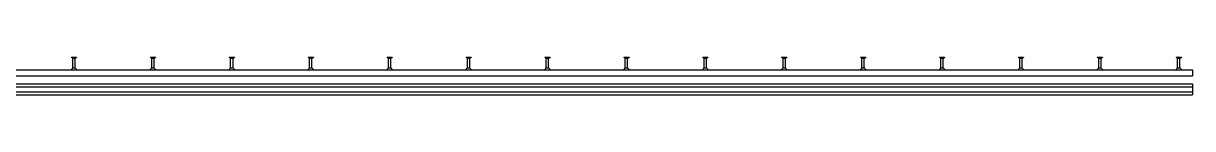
# Model space of a CAD drawing. Header units: millimetres. Extents: x 6200 to 12322, y 378 to 2559.
# Drawn here: x 9359 to 12322, y 378 to 474 of the extents above; entities that cross this region are included whole.
import ezdxf

# ---------------------------------------------------------------- set-up
doc = ezdxf.new("R2010")
doc.units = ezdxf.units.MM
doc.header["$LTSCALE"] = 10
doc.layers.add('HALFEN', color=2, linetype='CONTINUOUS')

msp = doc.modelspace()

# ---------------------------------------------------------------- linework, layer by layer
at = {"layer": 'HALFEN'}
for p, q in [((9480.9, 473.7), (9494, 473.7)), ((9480.9, 473.7), (9480.9, 472.5)), ((9494, 472.5), (9480.9, 472.5)), ((9484.1, 470.9), (9481.4, 472.5)), ((9491.4, 445.5), (9483.5, 445.5)), ((9484.4, 473.6), (9484.4, 472.6)), ((9484.4, 445.5), (9484.4, 470.4)), ((9490.2, 470.7), (9484.6, 470.7)), ((9490.4, 445.5), (9490.4, 470.4)), ((9490.5, 473.6), (9490.5, 472.6)), ((9490.7, 470.9), (9493.4, 472.5)), ((9494, 473.7), (9494, 472.5)), ((9680.9, 473.7), (9694, 473.7)), ((9680.9, 473.7), (9680.9, 472.5)), ((9694, 472.5), (9680.9, 472.5)), ((9684.1, 470.9), (9681.4, 472.5)), ((9691.4, 445.5), (9683.5, 445.5)), ((9684.4, 473.6), (9684.4, 472.6)), ((9684.4, 445.5), (9684.4, 470.4)), ((9690.2, 470.7), (9684.6, 470.7)), ((9690.4, 445.5), (9690.4, 470.4)), ((9690.5, 473.6), (9690.5, 472.6)), ((9690.7, 470.9), (9693.4, 472.5)), ((9694, 473.7), (9694, 472.5)), ((9880.9, 473.7), (9894, 473.7)), ((9880.9, 473.7), (9880.9, 472.5)), ((9894, 472.5), (9880.9, 472.5)), ((9884.1, 470.9), (9881.4, 472.5)), ((9891.4, 445.5), (9883.5, 445.5)), ((9884.4, 473.6), (9884.4, 472.6)), ((9884.4, 445.5), (9884.4, 470.4)), ((9890.2, 470.7), (9884.6, 470.7)), ((9890.4, 445.5), (9890.4, 470.4)), ((9890.5, 473.6), (9890.5, 472.6)), ((9890.7, 470.9), (9893.4, 472.5)), ((9894, 473.7), (9894, 472.5)), ((10080.9, 473.7), (10094, 473.7)), ((10080.9, 473.7), (10080.9, 472.5)), ((10094, 472.5), (10080.9, 472.5)), ((10084.1, 470.9), (10081.4, 472.5)), ((10091.4, 445.5), (10083.5, 445.5)), ((10084.4, 473.6), (10084.4, 472.6)), ((10084.4, 445.5), (10084.4, 470.4)), ((10090.2, 470.7), (10084.6, 470.7)), ((10090.4, 445.5), (10090.4, 470.4)), ((10090.5, 473.6), (10090.5, 472.6)), ((10090.7, 470.9), (10093.4, 472.5)), ((10094, 473.7), (10094, 472.5)), ((10280.9, 473.7), (10294, 473.7)), ((10280.9, 473.7), (10280.9, 472.5)), ((10294, 472.5), (10280.9, 472.5)), ((10284.1, 470.9), (10281.4, 472.5)), ((10291.4, 445.5), (10283.5, 445.5)), ((10284.4, 473.6), (10284.4, 472.6)), ((10284.4, 445.5), (10284.4, 470.4)), ((10290.2, 470.7), (10284.6, 470.7)), ((10290.4, 445.5), (10290.4, 470.4)), ((10290.5, 473.6), (10290.5, 472.6)), ((10290.7, 470.9), (10293.4, 472.5)), ((10294, 473.7), (10294, 472.5)), ((10480.9, 473.7), (10494, 473.7)), ((10480.9, 473.7), (10480.9, 472.5)), ((10494, 472.5), (10480.9, 472.5)), ((10484.1, 470.9), (10481.4, 472.5)), ((10491.4, 445.5), (10483.5, 445.5)), ((10484.4, 473.6), (10484.4, 472.6)), ((10484.4, 445.5), (10484.4, 470.4)), ((10490.2, 470.7), (10484.6, 470.7)), ((10490.4, 445.5), (10490.4, 470.4)), ((10490.5, 473.6), (10490.5, 472.6)), ((10490.7, 470.9), (10493.4, 472.5)), ((10494, 473.7), (10494, 472.5)), ((10680.9, 473.7), (10694, 473.7)), ((10680.9, 473.7), (10680.9, 472.5)), ((10694, 472.5), (10680.9, 472.5)), ((10684.1, 470.9), (10681.4, 472.5)), ((10691.4, 445.5), (10683.5, 445.5)), ((10684.4, 473.6), (10684.4, 472.6)), ((10684.4, 445.5), (10684.4, 470.4)), ((10690.2, 470.7), (10684.6, 470.7)), ((10690.4, 445.5), (10690.4, 470.4)), ((10690.5, 473.6), (10690.5, 472.6)), ((10690.7, 470.9), (10693.4, 472.5)), ((10694, 473.7), (10694, 472.5)), ((10880.9, 473.7), (10894, 473.7)), ((10880.9, 473.7), (10880.9, 472.5)), ((10894, 472.5), (10880.9, 472.5)), ((10884.1, 470.9), (10881.4, 472.5)), ((10891.4, 445.5), (10883.5, 445.5)), ((10884.4, 473.6), (10884.4, 472.6)), ((10884.4, 445.5), (10884.4, 470.4)), ((10890.2, 470.7), (10884.6, 470.7)), ((10890.4, 445.5), (10890.4, 470.4)), ((10890.5, 473.6), (10890.5, 472.6)), ((10890.7, 470.9), (10893.4, 472.5)), ((10894, 473.7), (10894, 472.5)), ((11080.9, 473.7), (11094, 473.7)), ((11080.9, 473.7), (11080.9, 472.5)), ((11094, 472.5), (11080.9, 472.5)), ((11084.1, 470.9), (11081.4, 472.5)), ((11091.4, 445.5), (11083.5, 445.5)), ((11084.4, 473.6), (11084.4, 472.6)), ((11084.4, 445.5), (11084.4, 470.4)), ((11090.2, 470.7), (11084.6, 470.7)), ((11090.4, 445.5), (11090.4, 470.4)), ((11090.5, 473.6), (11090.5, 472.6)), ((11090.7, 470.9), (11093.4, 472.5)), ((11094, 473.7), (11094, 472.5)), ((11280.9, 473.7), (11294, 473.7)), ((11280.9, 473.7), (11280.9, 472.5)), ((11294, 472.5), (11280.9, 472.5)), ((11284.1, 470.9), (11281.4, 472.5)), ((11291.4, 445.5), (11283.5, 445.5)), ((11284.4, 473.6), (11284.4, 472.6)), ((11284.4, 445.5), (11284.4, 470.4)), ((11290.2, 470.7), (11284.6, 470.7)), ((11290.4, 445.5), (11290.4, 470.4)), ((11290.5, 473.6), (11290.5, 472.6)), ((11290.7, 470.9), (11293.4, 472.5)), ((11294, 473.7), (11294, 472.5)), ((11480.9, 473.7), (11494, 473.7)), ((11480.9, 473.7), (11480.9, 472.5)), ((11494, 472.5), (11480.9, 472.5)), ((11484.1, 470.9), (11481.4, 472.5)), ((11491.4, 445.5), (11483.5, 445.5)), ((11484.4, 473.6), (11484.4, 472.6)), ((11484.4, 445.5), (11484.4, 470.4)), ((11490.2, 470.7), (11484.6, 470.7)), ((11490.4, 445.5), (11490.4, 470.4)), ((11490.5, 473.6), (11490.5, 472.6)), ((11490.7, 470.9), (11493.4, 472.5)), ((11494, 473.7), (11494, 472.5)), ((11680.9, 473.7), (11694, 473.7)), ((11680.9, 473.7), (11680.9, 472.5)), ((11694, 472.5), (11680.9, 472.5)), ((11684.1, 470.9), (11681.4, 472.5)), ((11691.4, 445.5), (11683.5, 445.5)), ((11684.4, 473.6), (11684.4, 472.6)), ((11684.4, 445.5), (11684.4, 470.4)), ((11690.2, 470.7), (11684.6, 470.7)), ((11690.4, 445.5), (11690.4, 470.4)), ((11690.5, 473.6), (11690.5, 472.6)), ((11690.7, 470.9), (11693.4, 472.5)), ((11694, 473.7), (11694, 472.5)), ((11880.9, 473.7), (11894, 473.7)), ((11880.9, 473.7), (11880.9, 472.5)), ((11894, 472.5), (11880.9, 472.5)), ((11884.1, 470.9), (11881.4, 472.5)), ((11891.4, 445.5), (11883.5, 445.5)), ((11884.4, 473.6), (11884.4, 472.6)), ((11884.4, 445.5), (11884.4, 470.4)), ((11890.2, 470.7), (11884.6, 470.7)), ((11890.4, 445.5), (11890.4, 470.4)), ((11890.5, 473.6), (11890.5, 472.6)), ((11890.7, 470.9), (11893.4, 472.5)), ((11894, 473.7), (11894, 472.5)), ((12080.9, 473.7), (12094, 473.7)), ((12080.9, 473.7), (12080.9, 472.5)), ((12094, 472.5), (12080.9, 472.5)), ((12084.1, 470.9), (12081.4, 472.5)), ((12091.4, 445.5), (12083.5, 445.5)), ((12084.4, 473.6), (12084.4, 472.6)), ((12084.4, 445.5), (12084.4, 470.4)), ((12090.2, 470.7), (12084.6, 470.7)), ((12090.4, 445.5), (12090.4, 470.4)), ((12090.5, 473.6), (12090.5, 472.6)), ((12090.7, 470.9), (12093.4, 472.5)), ((12094, 473.7), (12094, 472.5)), ((12280.9, 473.7), (12294, 473.7)), ((12280.9, 473.7), (12280.9, 472.5)), ((12294, 472.5), (12280.9, 472.5)), ((12284.1, 470.9), (12281.4, 472.5)), ((12291.4, 445.5), (12283.5, 445.5)), ((12284.4, 473.6), (12284.4, 472.6)), ((12284.4, 445.5), (12284.4, 470.4)), ((12290.2, 470.7), (12284.6, 470.7)), ((12290.4, 445.5), (12290.4, 470.4)), ((12290.5, 473.6), (12290.5, 472.6)), ((12290.7, 470.9), (12293.4, 472.5)), ((12294, 473.7), (12294, 472.5)), ((6252.4, 441.5), (12322.4, 441.5)), ((6252.4, 426.2), (12322.4, 426.2)), ((12322.4, 441.5), (12322.4, 426.2)), ((6252.4, 406.2), (12322.4, 406.2)), ((6252.4, 398.5), (12322.4, 398.5)), ((6252.4, 386), (12322.4, 386)), ((12322.4, 406.2), (12322.4, 378.2)), ((6252.4, 378.2), (12322.4, 378.2))]:
    msp.add_line(p, q, dxfattribs=at)
for centre, radius, start, end in [((9477.1, 448.6), 7.14, 268.7969, 333.9123), ((9483.8, 470.4), 0.6, 0, 60), ((9491, 470.4), 0.6, 120, 180), ((9497.8, 448.6), 7.14, 206.0877, 271.2031), ((9677.1, 448.6), 7.14, 268.7969, 333.9123), ((9683.8, 470.4), 0.6, 0, 60), ((9691, 470.4), 0.6, 120, 180), ((9697.8, 448.6), 7.14, 206.0877, 271.2031), ((9877.1, 448.6), 7.14, 268.7969, 333.9123), ((9883.8, 470.4), 0.6, 0, 60), ((9891, 470.4), 0.6, 120, 180), ((9897.8, 448.6), 7.14, 206.0877, 271.2031), ((10077.1, 448.6), 7.14, 268.7969, 333.9123), ((10083.8, 470.4), 0.6, 0, 60), ((10091, 470.4), 0.6, 120, 180), ((10097.8, 448.6), 7.14, 206.0877, 271.2031), ((10277.1, 448.6), 7.14, 268.7969, 333.9123), ((10283.8, 470.4), 0.6, 0, 60), ((10291, 470.4), 0.6, 120, 180), ((10297.8, 448.6), 7.14, 206.0877, 271.2031), ((10477.1, 448.6), 7.14, 268.7969, 333.9123), ((10483.8, 470.4), 0.6, 0, 60), ((10491, 470.4), 0.6, 120, 180), ((10497.8, 448.6), 7.14, 206.0877, 271.2031), ((10677.1, 448.6), 7.14, 268.7969, 333.9123), ((10683.8, 470.4), 0.6, 0, 60), ((10691, 470.4), 0.6, 120, 180), ((10697.8, 448.6), 7.14, 206.0877, 271.2031), ((10877.1, 448.6), 7.14, 268.7969, 333.9123), ((10883.8, 470.4), 0.6, 0, 60), ((10891, 470.4), 0.6, 120, 180), ((10897.8, 448.6), 7.14, 206.0877, 271.2031), ((11077.1, 448.6), 7.14, 268.7969, 333.9123), ((11083.8, 470.4), 0.6, 0, 60), ((11091, 470.4), 0.6, 120, 180), ((11097.8, 448.6), 7.14, 206.0877, 271.2031), ((11277.1, 448.6), 7.14, 268.7969, 333.9123), ((11283.8, 470.4), 0.6, 0, 60), ((11291, 470.4), 0.6, 120, 180), ((11297.8, 448.6), 7.14, 206.0877, 271.2031), ((11477.1, 448.6), 7.14, 268.7969, 333.9123), ((11483.8, 470.4), 0.6, 0, 60), ((11491, 470.4), 0.6, 120, 180), ((11497.8, 448.6), 7.14, 206.0877, 271.2031), ((11677.1, 448.6), 7.14, 268.7969, 333.9123), ((11683.8, 470.4), 0.6, 0, 60), ((11691, 470.4), 0.6, 120, 180), ((11697.8, 448.6), 7.14, 206.0877, 271.2031), ((11877.1, 448.6), 7.14, 268.7969, 333.9123), ((11883.8, 470.4), 0.6, 0, 60), ((11891, 470.4), 0.6, 120, 180), ((11897.8, 448.6), 7.14, 206.0877, 271.2031), ((12077.1, 448.6), 7.14, 268.7969, 333.9123), ((12083.8, 470.4), 0.6, 0, 60), ((12091, 470.4), 0.6, 120, 180), ((12097.8, 448.6), 7.14, 206.0877, 271.2031), ((12277.1, 448.6), 7.14, 268.7969, 333.9123), ((12283.8, 470.4), 0.6, 0, 60), ((12291, 470.4), 0.6, 120, 180), ((12297.8, 448.6), 7.14, 206.0877, 271.2031)]:
    msp.add_arc(centre, radius, start, end, dxfattribs=at)

doc.saveas('drawing.dxf')
